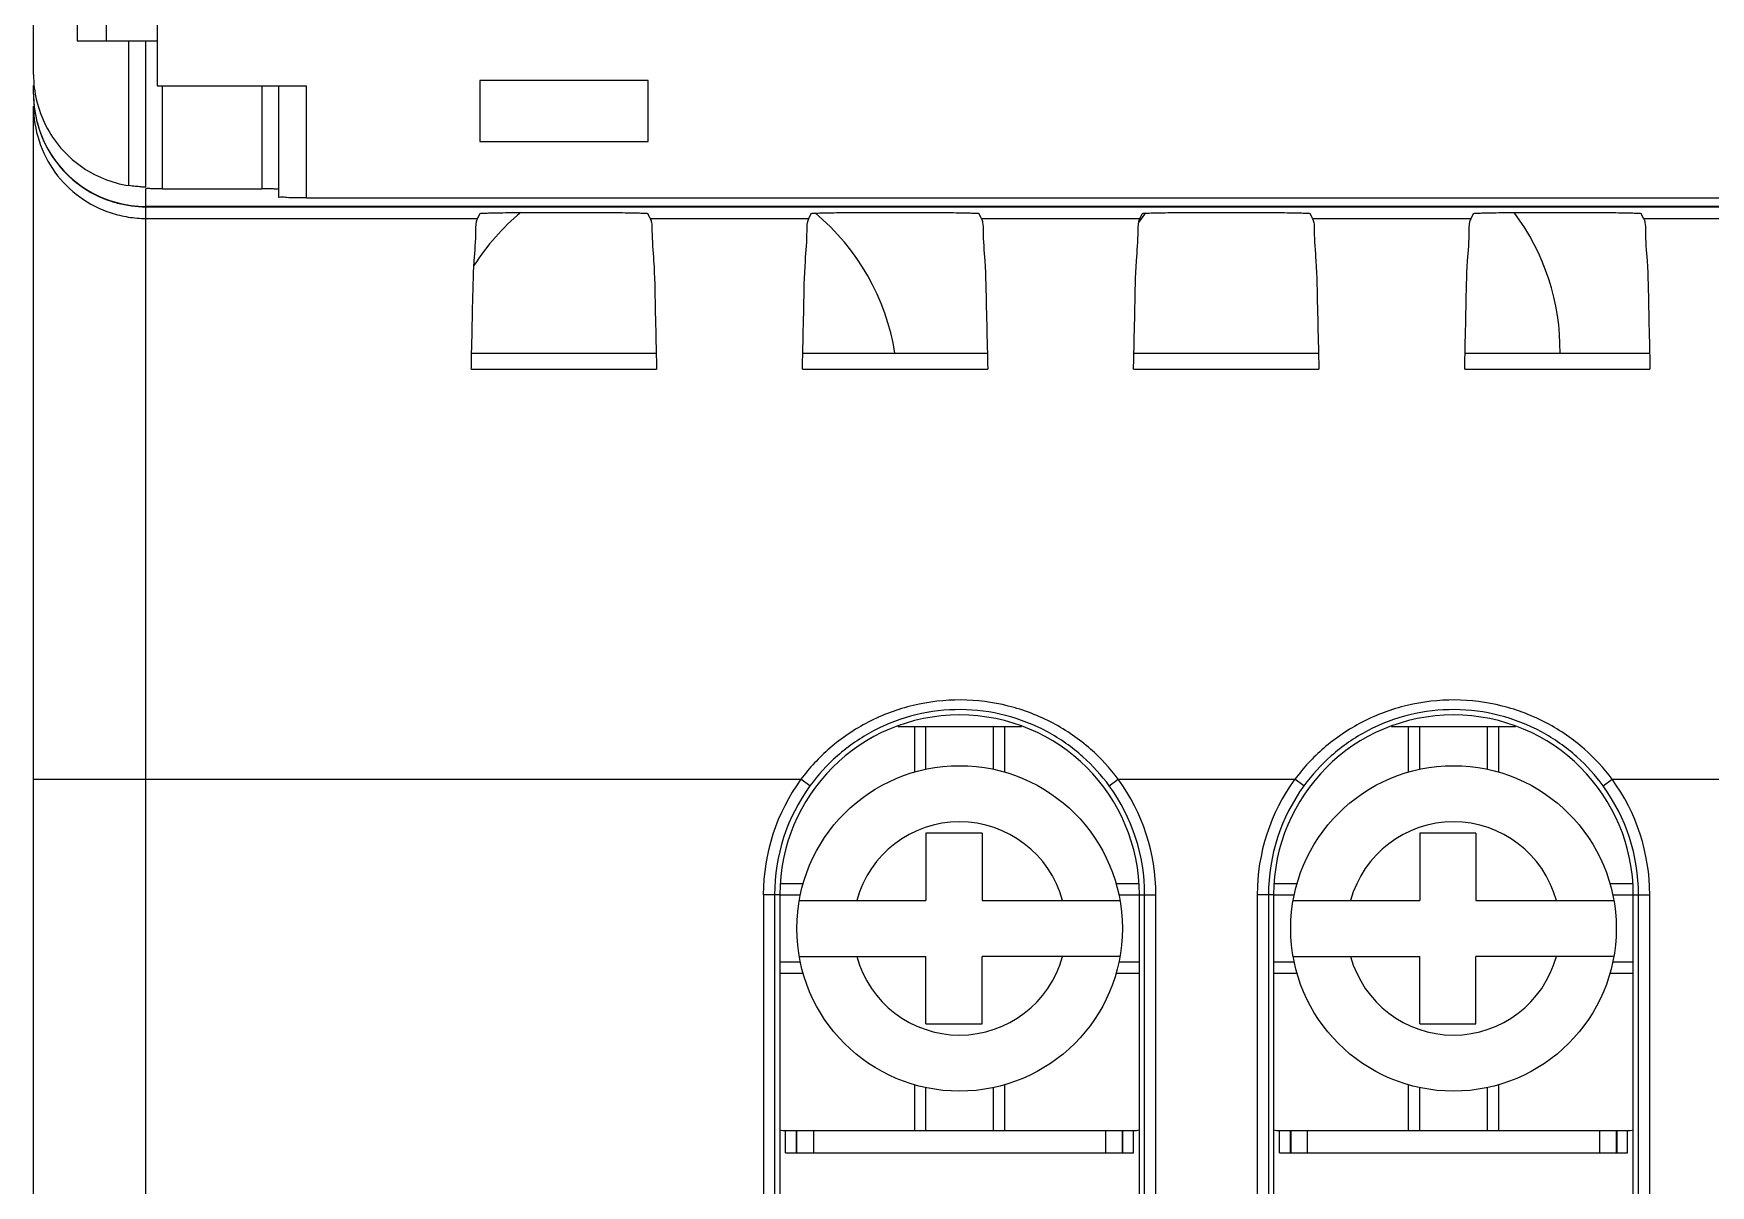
# Model space of a CAD drawing. Header units: millimetres. Extents: x 0 to 1371, y 0 to 812.
# Drawn here: x 280.25 to 310.13, y 637.35 to 657.87 of the extents above; entities that cross this region are included whole.
import ezdxf

# ---------------------------------------------------------------- set-up
doc = ezdxf.new("R2010")
doc.units = ezdxf.units.MM
for name, color, linetype in [('A_PWR_BD_PF4M_3PH_440V_new_BL39', 7, 'Continuous'), ('PF4M_A_TBLK_BASE_5P_new_vie_BL6', 7, 'Continuous'), ('PF4M_A_TBLK_TER_new_view_1_BL7', 7, 'Continuous'), ('PF4M_A_TBLK_TER_new_view_1_BL8', 7, 'Continuous'), ('TBLK_SCREW_M3P5_new_view_1_BL17', 7, 'Continuous'), ('TBLK_SCREW_M3P5_new_view_1_BL18', 7, 'Continuous'), ('TBLK_WASHER_M3P5X7P2_new_v_BL12', 7, 'Continuous'), ('TBLK_WASHER_M3P5X7P2_new_v_BL13', 7, 'Continuous'), ('VFD_EL_FRAME_A_BODY_new_vie_BL0', 7, 'Continuous'), ('VFD_EL_FRAME_A_KEYCOVER_ne_BL22', 7, 'Continuous')]:
    doc.layers.add(name, color=color, linetype=linetype)

# ---------------------------------------------------------------- blocks, each defined once
blk = doc.blocks.new('VFD_EL_FRAME_A_BODY_NEW_VIE_BL0', base_point=(182.203, 233.585))
at = {"layer": 'VFD_EL_FRAME_A_BODY_new_vie_BL0', "color": 7, "linetype": 'Continuous'}
for p, q in [((146.203, 154.585), (146.203, 180.334)), ((148.203, 152.585), (148.203, 178.543)), ((148.203, 178.543), (216.203, 178.543)), ((154.116, 178.335), (154.159, 178.421)), ((154.659, 178.438), (156.648, 178.438)), ((157.191, 178.335), (157.148, 178.421)), ((160.016, 178.335), (160.059, 178.421)), ((160.559, 178.438), (162.548, 178.438)), ((163.091, 178.335), (163.048, 178.421)), ((165.916, 178.335), (165.959, 178.421)), ((166.459, 178.438), (168.448, 178.438)), ((168.991, 178.335), (168.948, 178.421)), ((171.816, 178.335), (171.859, 178.421)), ((172.359, 178.438), (174.348, 178.438)), ((174.891, 178.335), (174.848, 178.421)), ((148.203, 178.335), (154.116, 178.335)), ((157.191, 178.335), (160.016, 178.335)), ((163.091, 178.335), (165.916, 178.335)), ((168.991, 178.335), (171.816, 178.335)), ((174.891, 178.335), (177.716, 178.335)), ((154.003, 175.934), (157.304, 175.934)), ((159.903, 175.934), (163.204, 175.934)), ((165.803, 175.934), (169.104, 175.934)), ((171.703, 175.934), (175.004, 175.934)), ((154.003, 175.648), (157.304, 175.648)), ((159.903, 175.648), (163.204, 175.648)), ((165.803, 175.648), (169.104, 175.648)), ((171.703, 175.648), (175.004, 175.648)), ((146.203, 168.342), (159.876, 168.342)), ((160.037, 168.224), (159.876, 168.342)), ((165.37, 168.224), (165.531, 168.342)), ((165.531, 168.342), (168.676, 168.342)), ((168.837, 168.224), (168.676, 168.342)), ((174.17, 168.224), (174.331, 168.342)), ((174.331, 168.342), (177.476, 168.342)), ((159.499, 166.285), (159.207, 166.285)), ((159.207, 166.285), (159.207, 154.585)), ((159.407, 166.285), (159.407, 154.585)), ((159.499, 166.285), (159.499, 157.055)), ((165.907, 166.285), (166.2, 166.285)), ((165.907, 155.248), (165.907, 166.285)), ((166, 154.585), (166, 166.285)), ((166.2, 154.585), (166.2, 166.285)), ((168.299, 166.285), (168.007, 166.285)), ((168.007, 166.285), (168.007, 154.585)), ((168.207, 166.285), (168.207, 154.585)), ((168.299, 166.285), (168.299, 155.248)), ((174.707, 166.285), (175, 166.285)), ((174.707, 155.248), (174.707, 166.285)), ((174.8, 154.585), (174.8, 166.285)), ((175, 154.585), (175, 166.285))]:
    blk.add_line(p, q, dxfattribs=at)
for centre, radius, start, end in [((162.703, 166.285), 3.204, 0, 180), ((171.503, 166.285), 3.204, 0, 180), ((162.703, 166.285), 3.497, 143.9751, 180), ((162.703, 166.285), 3.297, 143.9751, 180), ((162.703, 166.285), 3.297, 0, 36.0249), ((162.703, 166.285), 3.497, 0, 36.0249), ((171.503, 166.285), 3.497, 143.9751, 180), ((171.503, 166.285), 3.297, 143.9751, 180), ((171.503, 166.285), 3.297, 0, 36.0249), ((171.503, 166.285), 3.497, 0, 36.0249)]:
    blk.add_arc(centre, radius, start, end, dxfattribs=at)
for points, start_tangent, end_tangent in [([(146.203, 180.544), (146.301, 179.926), (146.586, 179.368), (147.028, 178.925), (147.586, 178.641), (147.696, 178.609)], (0, -1), (0.967352, -0.253436)), ([(146.203, 180.334), (146.301, 179.717), (146.585, 179.159), (147.028, 178.717), (147.585, 178.433), (147.891, 178.36)], (0, -1), (0.98769, -0.156427)), ([(147.696, 178.609), (148.203, 178.543)], (0.967352, -0.253436), (1, 0)), ([(154.159, 178.421), (154.199, 178.428), (154.309, 178.433), (154.471, 178.437), (154.659, 178.438)], (0.447105, 0.894482), (1, 0)), ([(156.648, 178.438), (156.836, 178.437), (156.998, 178.433), (157.108, 178.428), (157.148, 178.421)], (1, 0), (0.447105, -0.894482)), ([(160.059, 178.421), (160.099, 178.428), (160.209, 178.433), (160.371, 178.437), (160.559, 178.438)], (0.447105, 0.894482), (1, 0)), ([(162.548, 178.438), (162.736, 178.437), (162.898, 178.433), (163.008, 178.428), (163.048, 178.421)], (1, 0), (0.447105, -0.894482)), ([(165.959, 178.421), (165.999, 178.428), (166.109, 178.433), (166.271, 178.437), (166.459, 178.438)], (0.447105, 0.894482), (1, 0)), ([(168.448, 178.438), (168.636, 178.437), (168.798, 178.433), (168.908, 178.428), (168.948, 178.421)], (1, 0), (0.447105, -0.894482)), ([(171.859, 178.421), (171.899, 178.428), (172.009, 178.433), (172.171, 178.437), (172.359, 178.438)], (0.447105, 0.894482), (1, 0)), ([(174.348, 178.438), (174.536, 178.437), (174.698, 178.433), (174.808, 178.428), (174.848, 178.421)], (1, 0), (0.447105, -0.894482)), ([(147.891, 178.36), (148.203, 178.335)], (0.98769, -0.156427), (1, 0)), ([(154.009, 175.934), (154.027, 176.748), (154.055, 177.578), (154.085, 178.113), (154.116, 178.335)], (0.022482, 0.999747), (0.447105, 0.894482)), ([(157.191, 178.335), (157.214, 178.265)], (0.447105, -0.894482), (0.182701, -0.983169)), ([(157.214, 178.265), (157.222, 178.113), (157.252, 177.578), (157.279, 176.748), (157.298, 175.934)], (0.182701, -0.983169), (0.022482, -0.999747)), ([(159.909, 175.934), (159.927, 176.748), (159.955, 177.578), (159.985, 178.113), (160.016, 178.335)], (0.022482, 0.999747), (0.447105, 0.894482)), ([(163.091, 178.335), (163.114, 178.265)], (0.447105, -0.894482), (0.182701, -0.983169)), ([(163.114, 178.265), (163.122, 178.113), (163.152, 177.578), (163.179, 176.748), (163.198, 175.934)], (0.182701, -0.983169), (0.022482, -0.999747)), ([(165.809, 175.934), (165.827, 176.748), (165.855, 177.578), (165.885, 178.113), (165.916, 178.335)], (0.022482, 0.999747), (0.447105, 0.894482)), ([(168.991, 178.335), (169.014, 178.265)], (0.447105, -0.894482), (0.182701, -0.983169)), ([(169.014, 178.265), (169.022, 178.113), (169.052, 177.578), (169.079, 176.748), (169.098, 175.934)], (0.182701, -0.983169), (0.022482, -0.999747)), ([(171.709, 175.934), (171.727, 176.748), (171.755, 177.578), (171.785, 178.113), (171.816, 178.335)], (0.022482, 0.999747), (0.447105, 0.894482)), ([(174.891, 178.335), (174.914, 178.265)], (0.447105, -0.894482), (0.182701, -0.983169)), ([(174.914, 178.265), (174.922, 178.113), (174.952, 177.578), (174.979, 176.748), (174.998, 175.934)], (0.182701, -0.983169), (0.022482, -0.999747)), ([(154.003, 175.648), (154.009, 175.934)], (0.018676, 0.999826), (0.022482, 0.999747)), ([(157.298, 175.934), (157.304, 175.648)], (0.022482, -0.999747), (0.018676, -0.999826)), ([(159.903, 175.648), (159.909, 175.934)], (0.018676, 0.999826), (0.022482, 0.999747)), ([(163.198, 175.934), (163.204, 175.648)], (0.022482, -0.999747), (0.018676, -0.999826)), ([(165.803, 175.648), (165.809, 175.934)], (0.018676, 0.999826), (0.022482, 0.999747)), ([(169.098, 175.934), (169.104, 175.648)], (0.022482, -0.999747), (0.018676, -0.999826)), ([(171.703, 175.648), (171.709, 175.934)], (0.018676, 0.999826), (0.022482, 0.999747)), ([(174.998, 175.934), (175.004, 175.648)], (0.022482, -0.999747), (0.018676, -0.999826)), ([(165.531, 168.342), (165.036, 168.88), (164.368, 169.341), (163.57, 169.648), (162.724, 169.755), (161.877, 169.658), (161.076, 169.36), (160.391, 168.897), (159.876, 168.342)], (-0.595792, 0.803139), (-0.595815, -0.803122)), ([(174.331, 168.342), (173.836, 168.88), (173.168, 169.341), (172.37, 169.648), (171.524, 169.755), (170.677, 169.658), (169.876, 169.36), (169.191, 168.897), (168.676, 168.342)], (-0.595792, 0.803139), (-0.595815, -0.803122)), ([(165.37, 168.224), (164.901, 168.743), (164.27, 169.186), (163.519, 169.481), (162.723, 169.583), (161.926, 169.49), (161.172, 169.205), (160.525, 168.76), (160.037, 168.224)], (-0.588157, 0.808747), (-0.588167, -0.808739)), ([(174.17, 168.224), (173.701, 168.743), (173.07, 169.186), (172.319, 169.481), (171.523, 169.583), (170.726, 169.49), (169.972, 169.205), (169.325, 168.76), (168.837, 168.224)], (-0.588157, 0.808747), (-0.588167, -0.808739))]:
    blk.add_spline(points, degree=3, dxfattribs=dict(at, start_tangent=start_tangent, end_tangent=end_tangent))
blk = doc.blocks.new('PF4M_A_TBLK_BASE_5P_NEW_VIE_BL6', base_point=(180.303, 159.785))
at = {"layer": 'PF4M_A_TBLK_BASE_5P_new_vie_BL6', "color": 7, "linetype": 'Continuous'}
for p, q in [((159.603, 161.685), (159.603, 162.085)), ((159.795, 161.685), (159.795, 162.085)), ((165.611, 161.685), (165.611, 162.085)), ((165.803, 161.685), (165.803, 162.085)), ((168.403, 161.685), (168.403, 162.085)), ((168.595, 162.085), (168.595, 161.685)), ((174.411, 162.085), (174.411, 161.685)), ((174.603, 161.685), (174.603, 162.085)), ((159.603, 161.685), (165.803, 161.685)), ((168.403, 161.685), (174.603, 161.685))]:
    blk.add_line(p, q, dxfattribs=at)
blk = doc.blocks.new('PF4M_A_TBLK_TER_NEW_VIEW_1_BL7', base_point=(162.703, 161.885))
at = {"layer": 'PF4M_A_TBLK_TER_new_view_1_BL7', "color": 7, "linetype": 'Continuous'}
for p, q in [((159.803, 161.685), (159.803, 162.085)), ((160.103, 161.685), (160.103, 162.085)), ((165.303, 162.085), (165.303, 161.685)), ((165.603, 161.685), (165.603, 162.085)), ((160.103, 161.685), (165.303, 161.685))]:
    blk.add_line(p, q, dxfattribs=at)
blk = doc.blocks.new('PF4M_A_TBLK_TER_NEW_VIEW_1_BL8', base_point=(171.503, 161.885))
at = {"layer": 'PF4M_A_TBLK_TER_new_view_1_BL8', "color": 7, "linetype": 'Continuous'}
for p, q in [((168.603, 162.085), (168.603, 161.685)), ((168.903, 161.685), (168.903, 162.085)), ((174.103, 162.085), (174.103, 161.685)), ((174.403, 162.085), (174.403, 161.685)), ((168.903, 161.685), (174.103, 161.685))]:
    blk.add_line(p, q, dxfattribs=at)
blk = doc.blocks.new('TBLK_WASHER_M3P5X7P2_NEW_V_BL12', base_point=(162.703, 165.685))
at = {"layer": 'TBLK_WASHER_M3P5X7P2_new_v_BL12', "color": 7, "linetype": 'Continuous'}
for p, q in [((161.601, 169.285), (163.806, 169.285)), ((161.903, 168.473), (161.903, 169.285)), ((162.103, 168.522), (162.103, 169.285)), ((163.303, 169.285), (163.303, 168.522)), ((163.503, 169.285), (163.503, 168.472)), ((159.514, 166.485), (159.918, 166.485)), ((165.489, 166.485), (165.893, 166.485)), ((159.499, 166.285), (159.868, 166.285)), ((165.54, 166.285), (165.907, 166.285)), ((159.868, 165.085), (159.499, 165.085)), ((165.907, 165.085), (165.54, 165.085)), ((159.918, 164.885), (159.499, 164.885)), ((165.907, 164.885), (165.489, 164.885)), ((161.903, 162.085), (161.903, 162.898)), ((162.103, 162.085), (162.103, 162.848)), ((163.303, 162.849), (163.303, 162.085)), ((163.503, 162.898), (163.503, 162.085)), ((159.603, 162.085), (165.803, 162.085))]:
    blk.add_line(p, q, dxfattribs=at)
for centre, start, end in [((159.603, 162.585), 257.9938, 270), ((165.803, 162.585), 270, 282.0062)]:
    blk.add_arc(centre, 0.5, start, end, dxfattribs=at)
blk = doc.blocks.new('TBLK_WASHER_M3P5X7P2_NEW_V_BL13', base_point=(171.503, 165.685))
at = {"layer": 'TBLK_WASHER_M3P5X7P2_new_v_BL13', "color": 7, "linetype": 'Continuous'}
for p, q in [((170.401, 169.285), (172.606, 169.285)), ((170.703, 168.473), (170.703, 169.285)), ((170.903, 168.522), (170.903, 169.285)), ((172.103, 169.285), (172.103, 168.522)), ((172.303, 169.285), (172.303, 168.472)), ((168.314, 166.485), (168.718, 166.485)), ((174.289, 166.485), (174.693, 166.485)), ((168.299, 166.285), (168.668, 166.285)), ((174.34, 166.285), (174.707, 166.285)), ((168.668, 165.085), (168.299, 165.085)), ((174.707, 165.085), (174.34, 165.085)), ((168.718, 164.885), (168.299, 164.885)), ((174.707, 164.885), (174.289, 164.885)), ((170.703, 162.085), (170.703, 162.898)), ((170.903, 162.085), (170.903, 162.848)), ((172.103, 162.849), (172.103, 162.085)), ((172.303, 162.898), (172.303, 162.085)), ((168.403, 162.085), (174.603, 162.085))]:
    blk.add_line(p, q, dxfattribs=at)
for centre, start, end in [((168.403, 162.585), 257.9938, 270), ((174.603, 162.585), 270, 282.0062)]:
    blk.add_arc(centre, 0.5, start, end, dxfattribs=at)
blk = doc.blocks.new('TBLK_SCREW_M3P5_NEW_VIEW_1_BL17', base_point=(162.703, 165.685))
at = {"layer": 'TBLK_SCREW_M3P5_new_view_1_BL17', "color": 7, "linetype": 'Continuous'}
for p, q in [((163.103, 167.385), (162.103, 167.385)), ((162.103, 167.385), (162.103, 166.185)), ((163.103, 167.385), (163.103, 166.185)), ((159.847, 166.185), (162.103, 166.185)), ((163.103, 166.185), (165.56, 166.185)), ((159.847, 165.185), (162.103, 165.185)), ((162.103, 163.985), (162.103, 165.185)), ((165.56, 165.185), (163.103, 165.185)), ((163.103, 163.985), (163.103, 165.185)), ((162.103, 163.985), (163.103, 163.985))]:
    blk.add_line(p, q, dxfattribs=at)
blk.add_circle((162.703, 165.685), 2.9, dxfattribs=at)
for start, end in [(15.2575, 164.7425), (195.2575, 344.7425)]:
    blk.add_arc((162.703, 165.685), 1.9, start, end, dxfattribs=at)
blk = doc.blocks.new('TBLK_SCREW_M3P5_NEW_VIEW_1_BL18', base_point=(171.503, 165.685))
at = {"layer": 'TBLK_SCREW_M3P5_new_view_1_BL18', "color": 7, "linetype": 'Continuous'}
for p, q in [((171.903, 167.385), (170.903, 167.385)), ((170.903, 167.385), (170.903, 166.185)), ((171.903, 167.385), (171.903, 166.185)), ((168.647, 166.185), (170.903, 166.185)), ((171.903, 166.185), (174.36, 166.185)), ((168.647, 165.185), (170.903, 165.185)), ((170.903, 163.985), (170.903, 165.185)), ((174.36, 165.185), (171.903, 165.185)), ((171.903, 163.985), (171.903, 165.185)), ((170.903, 163.985), (171.903, 163.985))]:
    blk.add_line(p, q, dxfattribs=at)
blk.add_circle((171.503, 165.685), 2.9, dxfattribs=at)
for start, end in [(15.2575, 164.7425), (195.2575, 344.7425)]:
    blk.add_arc((171.503, 165.685), 1.9, start, end, dxfattribs=at)
blk = doc.blocks.new('VFD_EL_FRAME_A_KEYCOVER_NE_BL22', base_point=(182.203, 233.585))
at = {"layer": 'VFD_EL_FRAME_A_KEYCOVER_ne_BL22', "color": 7, "linetype": 'Continuous'}
for p, q in [((146.203, 180.897), (146.203, 286.621)), ((146.979, 188.2), (146.979, 181.5)), ((147.503, 181.5), (147.503, 188.2)), ((148.403, 183.904), (148.403, 180.7)), ((146.979, 181.5), (148.403, 181.5)), ((147.903, 178.919), (147.903, 181.5)), ((148.203, 178.889), (148.203, 181.5)), ((154.153, 180.793), (154.153, 179.703)), ((157.153, 180.793), (154.153, 180.793)), ((157.153, 179.703), (157.153, 180.793)), ((146.203, 180.549), (146.203, 180.701)), ((148.403, 180.7), (151.068, 180.7)), ((148.503, 178.863), (148.503, 180.7)), ((150.268, 180.7), (150.268, 178.863)), ((150.568, 180.7), (150.568, 178.716)), ((151.068, 178.703), (151.068, 180.7)), ((154.153, 179.703), (157.153, 179.703)), ((148.203, 178.548), (148.203, 178.87)), ((148.503, 178.863), (150.268, 178.863)), ((151.068, 178.703), (213.339, 178.703)), ((216.203, 178.548), (148.203, 178.548))]:
    blk.add_line(p, q, dxfattribs=at)
for points, start_tangent, end_tangent in [([(146.203, 180.897), (146.258, 180.434), (146.423, 179.986), (146.686, 179.594), (147.032, 179.276), (147.449, 179.045), (147.903, 178.919)], (0, -1), (0.988678, -0.15005)), ([(146.203, 180.549), (146.221, 180.286)], (0, -1), (0.131652, -0.991296)), ([(146.221, 180.286), (146.272, 180.031), (146.471, 179.549), (146.789, 179.134), (147.204, 178.816), (147.686, 178.617), (148.203, 178.548)], (0.131652, -0.991296), (1, 0)), ([(148.07, 178.901), (148.018, 178.905), (147.903, 178.919)], (-0.997632, 0.068784), (-0.988678, 0.15005)), ([(148.203, 178.889), (148.181, 178.892), (148.115, 178.896), (148.07, 178.901)], (0, 1), (-0.997632, 0.068784)), ([(148.503, 178.863), (148.39, 178.863), (148.292, 178.865), (148.226, 178.867), (148.203, 178.87)], (-1, 0), (0, 1)), ([(150.568, 178.855), (150.546, 178.858), (150.481, 178.86), (150.383, 178.862), (150.268, 178.863)], (0, 1), (-1, 0)), ([(151.068, 178.703), (150.877, 178.704), (150.715, 178.707), (150.606, 178.711), (150.568, 178.716)], (-1, 0), (0, 1))]:
    blk.add_spline(points, degree=3, dxfattribs=dict(at, start_tangent=start_tangent, end_tangent=end_tangent))
blk = doc.blocks.new('A_PWR_BD_PF4M_3PH_440V_NEW_BL39', base_point=(175.478, 233.585))
at = {"layer": 'A_PWR_BD_PF4M_3PH_440V_new_BL39', "color": 7, "linetype": 'Continuous'}
for centre, start, end in [((157.503, 175.285), 129.6426, 147.3351), ((157.503, 175.285), 9.1305, 50.1524), ((169.303, 175.985), 143.3111, 146.214), ((169.303, 175.985), 359.2801, 36.8456)]:
    blk.add_arc(centre, 4.1, start, end, dxfattribs=at)

msp = doc.modelspace()

# ---------------------------------------------------------------- block references
at = {"layer": 'A_PWR_BD_PF4M_3PH_440V_new_BL39', "color": 18, "true_color": 0x000000}
msp.add_blockref('A_PWR_BD_PF4M_3PH_440V_NEW_BL39', (309.52412, 709.82815), dxfattribs=at)
at = {"layer": 'PF4M_A_TBLK_BASE_5P_new_vie_BL6', "color": 18, "true_color": 0x000000}
msp.add_blockref('PF4M_A_TBLK_BASE_5P_NEW_VIE_BL6', (314.3499, 636.02861), dxfattribs=at)
at = {"layer": 'PF4M_A_TBLK_TER_new_view_1_BL7', "color": 18, "true_color": 0x000000}
msp.add_blockref('PF4M_A_TBLK_TER_NEW_VIEW_1_BL7', (296.7499, 638.12861), dxfattribs=at)
at = {"layer": 'PF4M_A_TBLK_TER_new_view_1_BL8', "color": 18, "true_color": 0x000000}
msp.add_blockref('PF4M_A_TBLK_TER_NEW_VIEW_1_BL8', (305.5499, 638.12861), dxfattribs=at)
at = {"layer": 'TBLK_SCREW_M3P5_new_view_1_BL17', "color": 18, "true_color": 0x000000}
msp.add_blockref('TBLK_SCREW_M3P5_NEW_VIEW_1_BL17', (296.7499, 641.92861), dxfattribs=at)
at = {"layer": 'TBLK_SCREW_M3P5_new_view_1_BL18', "color": 18, "true_color": 0x000000}
msp.add_blockref('TBLK_SCREW_M3P5_NEW_VIEW_1_BL18', (305.5499, 641.92861), dxfattribs=at)
at = {"layer": 'TBLK_WASHER_M3P5X7P2_new_v_BL12', "color": 18, "true_color": 0x000000}
msp.add_blockref('TBLK_WASHER_M3P5X7P2_NEW_V_BL12', (296.7499, 641.92861), dxfattribs=at)
at = {"layer": 'TBLK_WASHER_M3P5X7P2_new_v_BL13', "color": 18, "true_color": 0x000000}
msp.add_blockref('TBLK_WASHER_M3P5X7P2_NEW_V_BL13', (305.5499, 641.92861), dxfattribs=at)
at = {"layer": 'VFD_EL_FRAME_A_BODY_new_vie_BL0', "color": 18, "true_color": 0x000000}
msp.add_blockref('VFD_EL_FRAME_A_BODY_NEW_VIE_BL0', (316.2499, 709.82861), dxfattribs=at)
at = {"layer": 'VFD_EL_FRAME_A_KEYCOVER_ne_BL22', "color": 18, "true_color": 0x000000}
msp.add_blockref('VFD_EL_FRAME_A_KEYCOVER_NE_BL22', (316.2499, 709.82861), dxfattribs=at)

doc.saveas('drawing.dxf')
